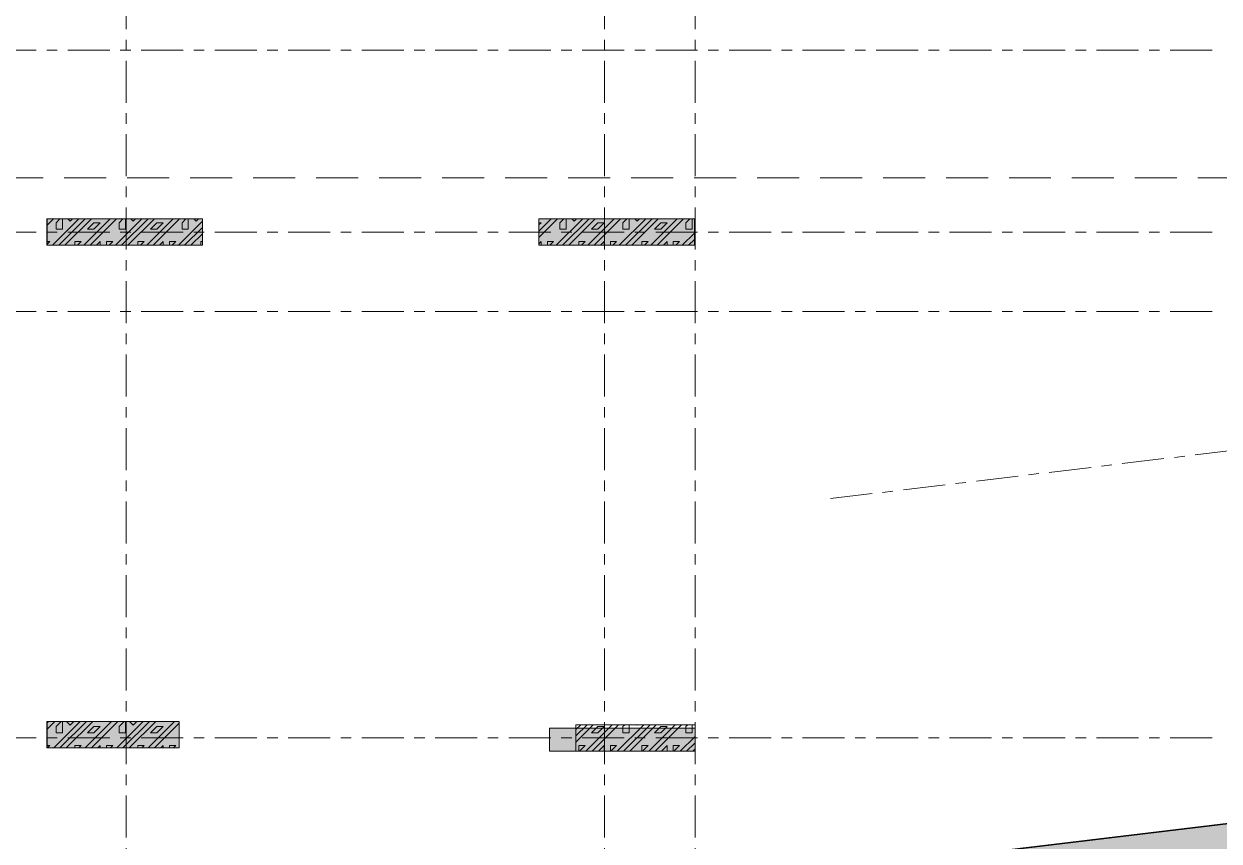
# Model space of a CAD drawing. Header units: millimetres. Extents: x -23040 to 110735, y -14554 to 50786.
# Drawn here: x 30852 to 48925, y 9890 to 22247 of the extents above; entities that cross this region are included whole.
import ezdxf

# ---------------------------------------------------------------- set-up
doc = ezdxf.new("R2010")
doc.units = ezdxf.units.MM
doc.linetypes.add('Grid Line', pattern=[22.225, 12.7, -3.175, 3.175, -3.175])
doc.linetypes.add('HIDDEN2', pattern=[4.7625, 3.175, -1.5875])
for name, color, linetype, lineweight in [('HATCH-TUONG', 152, 'Continuous', 9), ('KI-HIEU-1', 151, 'Continuous', 9), ('NET CAT', 3, 'Continuous', 5), ('NET-CAT', 3, 'Continuous', 9), ('TRUC', 225, 'Continuous', 5)]:
    doc.layers.add(name, color=color, linetype=linetype, lineweight=lineweight)
pattern_1 = [(45, (95.25, 0), (-476.2456, 476.2456), []), (45, (190.5, 0), (-476.2456, 476.2456), []), (45, (0, 0), (-476.2456, 476.2456), []), (45, (476.25, 0), (-476.2456, 476.2456), []), (45, (571.5, 0), (-476.2456, 476.2456), []), (0, (381, 95.25), (0, 952.5), [95.25, -857.25]), (0, (476.25, 190.5), (0, 952.5), [95.25, -857.25]), (45, (381, 95.25), (0, 952.4912), [134.683, -1212.342]), (45, (476.25, 95.25), (0, 952.4912), [134.683, -1212.342]), (0, (381, 95.25), (0, 952.5), [95.25, -857.25]), (90, (-95.25, 95.25), (-952.5, 6e-14), [95.25, -857.25]), (90, (0, 95.25), (-952.5, 6e-14), [190.5, -762]), (45, (-95.25, 190.5), (0, 952.4912), [134.683, -1212.342]), (90, (762, 381), (-952.5, 6e-14), [95.25, -857.25]), (0, (666.75, 381), (0, 952.5), [95.25, -857.25]), (45, (666.75, 381), (0, 952.4912), [134.683, -1212.342]), (0, (857.25, 95.25), (0, 952.5), [95.25, -857.25]), (0, (857.25, 571.5), (0, 952.5), [95.25, -857.25]), (90, (1047.75, 666.75), (-952.5, 6e-14), [95.25, -857.25]), (45, (857.25, 571.5), (0, 952.4912), [269.367, -1077.659]), (45, (952.5, 571.5), (0, 952.4912), [134.683, -1212.342]), (45, (1143, 762), (0, 952.4912), [134.683, -1212.342]), (0, (1143, 857.25), (0, 952.5), [95.25, -857.25]), (90, (1143, 762), (-952.5, 6e-14), [95.25, -857.25]), (0, (476.25, 762), (0, 952.5), [95.25, -857.25]), (0, (666.75, 857.25), (0, 952.5), [95.25, -857.25]), (90, (571.5, 762), (-952.5, 6e-14), [95.25, -857.25]), (90, (666.75, 762), (-952.5, 6e-14), [95.25, -857.25]), (45, (476.25, 762), (0, 952.4912), [134.684, -1212.342]), (45, (666.75, 762), (0, 952.4912), [134.684, -1212.342]), (135, (119, 214.8), (-952.4912, 6e-14), [134.683, -1212.342]), (135, (238.1, 333.4), (-952.4912, 6e-14), [134.683, -1212.342]), (135, (309.56, 404.8), (-952.4912, 6e-14), [134.683, -1212.342]), (135, (333.4, 428.6), (-952.4912, 6e-14), [134.683, -1212.342]), (135, (381, 476.25), (-952.4912, 6e-14), [134.684, -1212.342]), (135, (404.8, 500.06), (-952.4912, 6e-14), [134.683, -1212.342]), (135, (476.25, 571.5), (-952.4912, 6e-14), [134.684, -1212.342]), (135, (523.9, 619.1), (-952.4912, 6e-14), [134.684, -1212.342]), (45, (119, 214.8), (0, 952.4912), [95.25, -1251.775]), (45, (238.1, 333.4), (0, 952.4912), [67.361, -1279.665]), (45, (404.8, 500.06), (0, 952.4912), [67.361, -1279.665]), (45, (309.56, 595.3), (0, 952.4912), [67.361, -1279.665]), (45, (476.25, 571.5), (0, 952.4912), [67.361, -1279.665]), (45, (381, 666.75), (0, 952.4912), [67.361, -1279.665]), (0, (24.2, 309.5), (0, 952.5), [190.043, -762.457]), (0, (238.1, 523.9), (0, 952.5), [95.25, -857.25])]

# ---------------------------------------------------------------- blocks, each defined once
blk = doc.blocks.new('ALC1807-ASCENT PLAZA-KET CAU 1_rvt-1-MẶT BẰNG HẦM 1')
at = {"layer": 'HATCH-TUONG', "lineweight": 5}
h = blk.add_hatch(dxfattribs=at)
h.set_pattern_fill('FP_4', color=256, style=0, pattern_type=2)
h.set_pattern_definition([(45, (95.25, 0), (-476.2456, 476.2456), []), (45, (190.5, 0), (-476.2456, 476.2456), []), (45, (0, 0), (-476.2456, 476.2456), []), (45, (476.25, 0), (-476.2456, 476.2456), []), (45, (571.5, 0), (-476.2456, 476.2456), []), (0, (381, 95.25), (0, 952.5), [95.25, -857.25]), (0, (476.25, 190.5), (0, 952.5), [95.25, -857.25]), (45, (381, 95.25), (0, 952.4912), [134.684, -1212.342]), (45, (476.25, 95.25), (0, 952.4912), [134.684, -1212.342]), (0, (381, 95.25), (0, 952.5), [95.25, -857.25]), (90, (-95.25, 95.25), (-952.5, 6e-14), [95.25, -857.25]), (90, (0, 95.25), (-952.5, 6e-14), [190.5, -762]), (45, (-95.25, 190.5), (0, 952.4912), [134.684, -1212.342]), (90, (762, 381), (-952.5, 6e-14), [95.25, -857.25]), (0, (666.75, 381), (0, 952.5), [95.25, -857.25]), (45, (666.75, 381), (0, 952.4912), [134.683, -1212.342]), (0, (857.25, 95.25), (0, 952.5), [95.25, -857.25]), (0, (857.25, 571.5), (0, 952.5), [95.25, -857.25]), (90, (1047.75, 666.75), (-952.5, 6e-14), [95.25, -857.25]), (45, (857.25, 571.5), (0, 952.4912), [269.367, -1077.659]), (45, (952.5, 571.5), (0, 952.4912), [134.683, -1212.342]), (45, (1143, 762), (0, 952.4912), [134.684, -1212.342]), (0, (1143, 857.25), (0, 952.5), [95.25, -857.25]), (90, (1143, 762), (-952.5, 6e-14), [95.25, -857.25]), (0, (476.25, 762), (0, 952.5), [95.25, -857.25]), (0, (666.75, 857.25), (0, 952.5), [95.25, -857.25]), (90, (571.5, 762), (-952.5, 6e-14), [95.25, -857.25]), (90, (666.75, 762), (-952.5, 6e-14), [95.25, -857.25]), (45, (476.25, 762), (0, 952.4912), [134.684, -1212.342]), (45, (666.75, 762), (0, 952.4912), [134.683, -1212.342]), (135, (119, 214.8), (-952.4912, 6e-14), [134.684, -1212.342]), (135, (238.1, 333.4), (-952.4912, 6e-14), [134.684, -1212.342]), (135, (309.56, 404.8), (-952.4912, 6e-14), [134.684, -1212.342]), (135, (333.4, 428.6), (-952.4912, 6e-14), [134.683, -1212.342]), (135, (381, 476.25), (-952.4912, 6e-14), [134.683, -1212.342]), (135, (404.8, 500.06), (-952.4912, 6e-14), [134.684, -1212.342]), (135, (476.25, 571.5), (-952.4912, 6e-14), [134.683, -1212.342]), (135, (523.9, 619.1), (-952.4912, 6e-14), [134.684, -1212.342]), (45, (119, 214.8), (0, 952.4912), [95.25, -1251.776]), (45, (238.1, 333.4), (0, 952.4912), [67.361, -1279.665]), (45, (404.8, 500.06), (0, 952.4912), [67.361, -1279.665]), (45, (309.56, 595.3), (0, 952.4912), [67.361, -1279.665]), (45, (476.25, 571.5), (0, 952.4912), [67.361, -1279.665]), (45, (381, 666.75), (0, 952.4912), [67.361, -1279.665]), (0, (24.2, 309.5), (0, 952.5), [190.043, -762.457]), (0, (238.1, 523.9), (0, 952.5), [95.25, -857.25])])
h.paths.add_polyline_path([(43529, 9095), (104445, 16401), (104334, 16780), (43482, 9482)], flags=0)
at = {"layer": 'NET CAT'}
for points in [[(33551, 18900), (33551, 19300), (31201, 19300), (31201, 18900), (33480, 18900)], [(40991, 18900), (40991, 19300), (38641, 19300), (38641, 18900)], [(33201, 11300), (33201, 11700), (31201, 11700), (31201, 11300)], [(41001, 11250), (41001, 11600), (38801, 11600), (38801, 11250)]]:
    blk.add_hatch(color=256, dxfattribs=at).paths.add_polyline_path(points, flags=0)
at = {"layer": 'NET CAT', "lineweight": 13}
for p, q in [((33551, 19300), (31201, 19300)), ((31201, 19300), (31201, 18900)), ((33551, 18900), (33551, 19300)), ((40991, 19300), (38641, 19300)), ((38641, 19300), (38641, 18900)), ((40991, 18900), (40991, 19300)), ((31201, 18900), (33551, 18900)), ((38641, 18900), (40991, 18900)), ((31201, 11700), (31201, 11300)), ((33201, 11700), (31201, 11700)), ((33201, 11300), (33201, 11700)), ((41001, 11600), (38801, 11600)), ((38801, 11600), (38801, 11250)), ((41001, 11250), (41001, 11600)), ((31201, 11300), (33201, 11300)), ((38801, 11250), (41001, 11250))]:
    blk.add_line(p, q, dxfattribs=at)
at = {"layer": 'NET-CAT'}
blk.add_line((104321, 16789), (43471, 9491), dxfattribs=at)
at = {"layer": 'NET-CAT', "lineweight": 9}
blk.add_line((43482, 9482), (104324, 16779), dxfattribs=at)

msp = doc.modelspace()

# ---------------------------------------------------------------- hatches: boundary and pattern name
at = {"layer": 'HATCH-TUONG', "lineweight": 5}
h = msp.add_hatch(dxfattribs=at)
h.set_pattern_fill('FP_1', color=256, style=0, pattern_type=2)
h.set_pattern_definition(pattern_1)
h.paths.add_polyline_path([(43529.5, 9094.8), (104445.2, 16400.8), (104334.2, 16780.3), (43482.5, 9482)], flags=0)
at = {"layer": 'NET CAT'}
h = msp.add_hatch(dxfattribs=at)
h.set_pattern_fill('FP_1', color=256, style=0, pattern_type=2)
h.set_pattern_definition(pattern_1)
h.paths.add_polyline_path([(32468.8, 18899.9), (33550.5, 18899.9), (33550.5, 19299.9), (31200.5, 19299.9), (31200.5, 18899.9)], flags=0)
h = msp.add_hatch(dxfattribs=at)
h.set_pattern_fill('FP_1', color=256, style=0, pattern_type=2)
h.set_pattern_definition(pattern_1)
h.paths.add_polyline_path([(39199.8, 18899.9), (40990.5, 18899.9), (40990.5, 19299.9), (38640.5, 19299.9), (38640.5, 18899.9)], flags=0)
h = msp.add_hatch(dxfattribs=at)
h.set_pattern_fill('FP_1', color=256, style=0, pattern_type=2)
h.set_pattern_definition(pattern_1)
h.paths.add_polyline_path([(32468.8, 11299.9), (33200.5, 11299.9), (33200.5, 11699.9), (31200.5, 11699.9), (31200.5, 11299.9)], flags=0)
h = msp.add_hatch(dxfattribs=at)
h.set_pattern_fill('FP_1', color=256, style=0, pattern_type=2)
h.set_pattern_definition(pattern_1)
h.paths.add_polyline_path([(39200.5, 11249.9), (41000.5, 11249.9), (41000.5, 11649.9), (39200.5, 11649.9)], flags=0)

# ---------------------------------------------------------------- linework, layer by layer
at = {"layer": 'KI-HIEU-1', "linetype": 'HIDDEN2', "ltscale": 200}
msp.add_line((-19974.1, 19919), (107315.4, 19919), dxfattribs=at)
at = {"layer": 'NET CAT', "lineweight": 13}
for p, q in [((33200.5, 19299.9), (31200.5, 19299.9)), ((31200.5, 19299.9), (31200.5, 18899.9)), ((33550.5, 19299.9), (33200.5, 19299.9)), ((33550.5, 18899.9), (33550.5, 19299.9)), ((39199.8, 19299.9), (38640.5, 19299.9)), ((38640.5, 19299.9), (38640.5, 18899.9)), ((40990.5, 19299.9), (39199.8, 19299.9)), ((40990.5, 18899.9), (40990.5, 19299.9)), ((31200.5, 18899.9), (33200.5, 18899.9)), ((33200.5, 18899.9), (33550.5, 18899.9)), ((38640.5, 18899.9), (39199.8, 18899.9)), ((39199.8, 18899.9), (40990.5, 18899.9)), ((33200.5, 11699.9), (31200.5, 11699.9)), ((31200.5, 11699.9), (31200.5, 11299.9)), ((33200.5, 11299.9), (33200.5, 11699.9)), ((41000.5, 11649.9), (39200.5, 11649.9)), ((39200.5, 11649.9), (39200.5, 11249.9)), ((41000.5, 11249.9), (41000.5, 11649.9)), ((31200.5, 11299.9), (33200.5, 11299.9)), ((39200.5, 11249.9), (41000.5, 11249.9))]:
    msp.add_line(p, q, dxfattribs=at)
at = {"layer": 'NET-CAT'}
msp.add_line((104321.3, 16788.8), (43471.3, 9490.7), dxfattribs=at)
at = {"layer": 'NET-CAT', "lineweight": 15}
msp.add_line((43482.5, 9482), (104334.2, 16780.3), dxfattribs=at)
at = {"layer": 'TRUC', "linetype": 'Grid Line', "ltscale": 50}
for p, q in [((32400.5, 47249.9), (32400.5, -7610.1)), ((39630.5, 47249.9), (39630.5, -10277.6)), ((41000.5, 47249.9), (41000.5, -7610.1)), ((43048.1, 15069), (107566.1, 22797.3)), ((48819.1, 21849.9), (-15192.4, 21849.9)), ((48819.1, 19099.9), (-15192.4, 19099.9)), ((48819.1, 17899.9), (-17507, 17899.9)), ((48819.1, 11449.9), (-15192.4, 11449.9))]:
    msp.add_line(p, q, dxfattribs=at)

# ---------------------------------------------------------------- block references
at = {"lineweight": 5}
msp.add_blockref('ALC1807-ASCENT PLAZA-KET CAU 1_rvt-1-MẶT BẰNG HẦM 1', (0, 0), dxfattribs=at)

doc.saveas('drawing.dxf')
